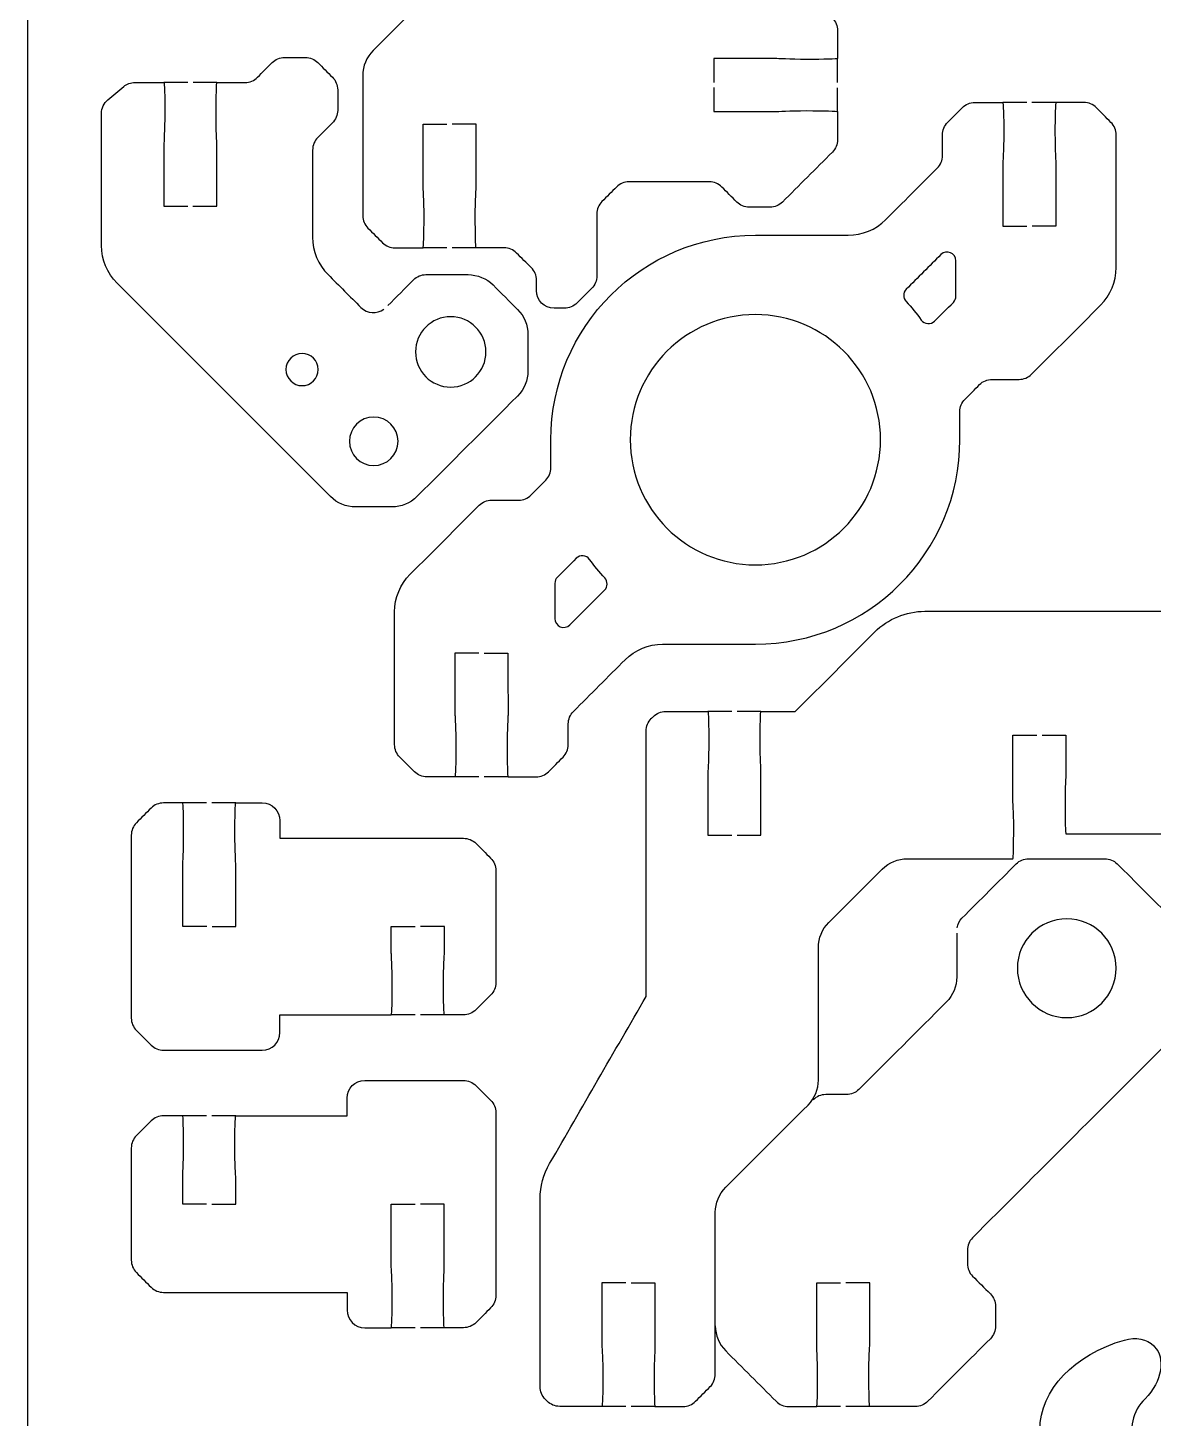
# Model space of a CAD drawing. Extents: x 0 to 265, y 230 to 450.
# Drawn here: x 0 to 63.7, y 292.7 to 371.4 of the extents above; entities that cross this region are included whole.
import ezdxf

# ---------------------------------------------------------------- set-up
doc = ezdxf.new("R2010")
doc.units = 0
doc.header["$MEASUREMENT"] = 0
doc.layers.add('DEFAULT', color=18, linetype='CONTINUOUS')

msp = doc.modelspace()

# ---------------------------------------------------------------- linework, layer by layer
at = {"layer": 'DEFAULT', "color": 1}
for points in [[(0, 242.15), (0, 437.85)], [(45.829, 368.346), (45.829, 369.697)], [(9.056, 368.343), (7.705, 368.343)], [(10.707, 368.343), (9.356, 368.343)], [(45.829, 366.699), (45.829, 368.046)], [(56.533, 367.207), (55.185, 367.207)], [(58.184, 367.207), (56.833, 367.207)], [(23.721, 358.983), (22.37, 358.983)], [(25.372, 358.983), (24.021, 358.983)], [(39.843, 332.74), (38.495, 332.74)], [(41.494, 332.74), (40.143, 332.74)], [(25.527, 329.04), (24.179, 329.04)], [(27.178, 329.04), (25.827, 329.04)], [(10.121, 327.565), (8.77, 327.565)], [(11.772, 327.565), (10.421, 327.565)], [(21.925, 315.567), (20.574, 315.567)], [(23.576, 315.567), (22.225, 315.567)], [(10.121, 309.863), (8.77, 309.863)], [(11.769, 309.863), (10.421, 309.863)], [(21.925, 297.865), (20.574, 297.865)], [(23.573, 297.865), (22.225, 297.865)], [(33.845, 293.409), (32.498, 293.409)], [(35.496, 293.409), (34.145, 293.409)], [(45.999, 293.409), (44.651, 293.409)], [(47.65, 293.409), (46.299, 293.409)]]:
    msp.add_lwpolyline(points, dxfattribs=at)
for points, knots in [([(34.756, 396.258), (34.981, 396.649), (35.207, 397.041), (35.433, 397.433), (34.423, 398.015), (33.413, 398.597), (32.403, 399.179), (32.321, 399.225), (31.697, 399.525), (30.857, 400.008), (30.028, 400.484), (29.369, 400.893), (29.372, 400.929), (29.636, 401.387), (29.899, 401.846), (30.163, 402.304), (30.297, 402.534), (30.515, 402.703), (30.773, 402.774), (31.097, 402.861), (31.422, 402.948), (31.746, 403.035), (32.103, 403.13), (32.484, 403.081), (32.805, 402.894), (35.204, 401.507), (37.603, 400.121), (40.001, 398.734), (40.929, 398.198), (41.501, 397.207), (41.501, 396.134), (41.501, 393.758), (41.501, 391.381), (41.501, 389.005), (41.501, 388.472), (41.289, 387.964), (40.915, 387.59), (40.361, 387.036), (39.807, 386.482), (39.254, 385.929), (38.88, 385.555), (38.668, 385.047), (38.668, 384.514), (38.668, 381.712), (38.668, 378.909), (38.668, 376.107), (38.668, 375.574), (38.88, 375.066), (39.254, 374.693), (39.584, 374.362), (39.914, 374.032), (40.245, 373.701), (40.619, 373.327), (41.127, 373.116), (41.66, 373.116), (42.439, 373.116), (43.219, 373.116), (43.998, 373.116), (44.263, 373.116), (44.517, 373.01), (44.704, 372.823), (44.982, 372.545), (45.259, 372.268), (45.537, 371.99), (45.724, 371.803), (45.829, 371.549), (45.829, 371.285), (45.829, 370.756), (45.829, 370.226), (45.829, 369.697), (45.829, 369.669), (45.046, 369.648), (44.08, 369.648), (43.113, 369.648), (42.422, 369.697), (42.33, 369.697), (41.163, 369.697), (39.997, 369.697), (38.83, 369.697), (38.83, 369.248), (38.83, 368.799), (38.83, 368.35)], [0, 0, 0, 0, 3.843865, 3.843865, 3.843865, 13.758027, 13.758027, 13.758027, 14.758027, 14.758027, 14.758027, 15.772169, 15.772169, 15.772169, 20.269679, 20.269679, 20.269679, 21.269679, 21.269679, 21.269679, 24.127161, 24.127161, 24.127161, 25.127161, 25.127161, 25.127161, 48.689081, 48.689081, 48.689081, 49.689081, 49.689081, 49.689081, 69.899081, 69.899081, 69.899081, 70.899081, 70.899081, 70.899081, 77.560027, 77.560027, 77.560027, 78.560027, 78.560027, 78.560027, 102.390027, 102.390027, 102.390027, 103.390027, 103.390027, 103.390027, 107.363967, 107.363967, 107.363967, 108.363967, 108.363967, 108.363967, 114.993967, 114.993967, 114.993967, 115.993967, 115.993967, 115.993967, 119.331511, 119.331511, 119.331511, 120.331511, 120.331511, 120.331511, 124.831511, 124.831511, 124.831511, 125.831511, 125.831511, 125.831511, 126.831511, 126.831511, 126.831511, 136.751511, 136.751511, 136.751511, 140.571511, 140.571511, 140.571511, 140.571511]), ([(23.865, 374.322), (23.721, 374.273), (23.59, 374.195), (23.484, 374.089), (22.171, 372.776), (20.857, 371.462), (19.544, 370.149), (19.17, 369.775), (18.958, 369.267), (18.958, 368.734), (18.958, 366.091), (18.958, 363.447), (18.958, 360.804), (18.958, 360.539), (19.064, 360.285), (19.251, 360.098), (19.526, 359.822), (19.801, 359.545), (20.077, 359.269), (20.264, 359.082), (20.518, 358.976), (20.786, 358.976), (21.314, 358.976), (21.842, 358.976), (22.373, 358.98), (22.401, 358.98), (22.426, 359.763), (22.426, 360.73), (22.426, 361.696), (22.373, 362.388), (22.373, 362.479), (22.373, 363.646), (22.373, 364.812), (22.373, 365.979), (22.824, 365.979), (23.274, 365.979), (23.724, 365.979)], [0, 0, 0, 0, 1, 1, 1, 16.796765, 16.796765, 16.796765, 17.796765, 17.796765, 17.796765, 40.276765, 40.276765, 40.276765, 41.276765, 41.276765, 41.276765, 44.593104, 44.593104, 44.593104, 45.593104, 45.593104, 45.593104, 50.097246, 50.097246, 50.097246, 51.097246, 51.097246, 51.097246, 52.097246, 52.097246, 52.097246, 62.017246, 62.017246, 62.017246, 65.847246, 65.847246, 65.847246, 65.847246]), ([(9.349, 361.343), (9.799, 361.343), (10.249, 361.343), (10.7, 361.343), (10.701, 362.51), (10.702, 363.676), (10.703, 364.843), (10.703, 364.935), (10.65, 365.626), (10.654, 366.593), (10.654, 367.559), (10.679, 368.343), (10.707, 368.343), (11.235, 368.343), (11.763, 368.343), (12.291, 368.343), (12.559, 368.343), (12.813, 368.448), (13, 368.635), (13.276, 368.912), (13.553, 369.188), (13.829, 369.464), (14.016, 369.651), (14.27, 369.757), (14.534, 369.757), (14.925, 369.757), (15.315, 369.757), (15.706, 369.757), (15.974, 369.757), (16.228, 369.651), (16.415, 369.464), (16.691, 369.188), (16.967, 368.912), (17.244, 368.635), (17.431, 368.448), (17.537, 368.194), (17.537, 367.93), (17.537, 367.539), (17.537, 367.149), (17.537, 366.759), (17.537, 366.49), (17.431, 366.236), (17.24, 366.049), (16.964, 365.774), (16.688, 365.499), (16.411, 365.224), (16.224, 365.037), (16.118, 364.783), (16.118, 364.515), (16.118, 362.873), (16.118, 361.232), (16.118, 359.59), (16.118, 358.796), (16.432, 358.031), (16.997, 357.47), (17.615, 356.85), (18.234, 356.231), (18.852, 355.611), (19.209, 355.258), (19.763, 355.226), (20.154, 355.516)], [0, 0, 0, 0, 3.83, 3.83, 3.83, 13.750005, 13.750005, 13.750005, 14.750005, 14.750005, 14.750005, 15.750005, 15.750005, 15.750005, 20.240005, 20.240005, 20.240005, 21.240005, 21.240005, 21.240005, 24.563407, 24.563407, 24.563407, 25.563407, 25.563407, 25.563407, 28.883407, 28.883407, 28.883407, 29.883407, 29.883407, 29.883407, 33.206809, 33.206809, 33.206809, 34.206809, 34.206809, 34.206809, 37.526809, 37.526809, 37.526809, 38.526809, 38.526809, 38.526809, 41.843147, 41.843147, 41.843147, 42.843147, 42.843147, 42.843147, 56.803147, 56.803147, 56.803147, 57.803147, 57.803147, 57.803147, 65.248985, 65.248985, 65.248985, 66.248985, 66.248985, 66.248985, 66.248985]), ([(20.376, 355.717), (20.861, 356.202), (21.345, 356.688), (21.83, 357.174), (22.017, 357.361), (22.271, 357.466), (22.535, 357.466), (23.329, 357.466), (24.123, 357.466), (24.917, 357.466), (25.446, 357.466), (25.957, 357.255), (26.331, 356.881), (26.795, 356.417), (27.258, 355.954), (27.721, 355.491), (28.095, 355.117), (28.307, 354.609), (28.307, 354.076), (28.307, 353.388), (28.307, 352.7), (28.307, 352.012), (28.307, 351.483), (28.095, 350.972), (27.721, 350.598), (25.822, 348.7), (23.923, 346.802), (22.024, 344.904), (21.65, 344.53), (21.138, 344.318), (20.609, 344.318), (19.923, 344.318), (19.236, 344.318), (18.549, 344.318), (18.016, 344.318), (17.508, 344.53), (17.134, 344.904), (13.107, 348.932), (9.079, 352.959), (5.052, 356.987), (4.487, 357.548), (4.173, 358.313), (4.173, 359.107), (4.173, 361.602), (4.173, 364.097), (4.173, 366.593), (4.173, 366.889), (4.304, 367.168), (4.53, 367.358), (4.828, 367.609), (5.127, 367.859), (5.426, 368.11), (5.606, 368.261), (5.831, 368.346), (6.068, 368.346), (6.613, 368.346), (7.159, 368.346), (7.705, 368.346), (7.733, 368.346), (7.754, 367.563), (7.754, 366.596), (7.751, 365.63), (7.701, 364.938), (7.701, 364.847), (7.7, 363.68), (7.699, 362.513), (7.698, 361.347), (8.148, 361.347), (8.598, 361.347), (9.049, 361.347)], [0, 0, 0, 0, 5.833635, 5.833635, 5.833635, 6.833635, 6.833635, 6.833635, 13.583635, 13.583635, 13.583635, 14.583635, 14.583635, 14.583635, 20.155637, 20.155637, 20.155637, 21.155637, 21.155637, 21.155637, 27.005637, 27.005637, 27.005637, 28.005637, 28.005637, 28.005637, 50.838116, 50.838116, 50.838116, 51.838116, 51.838116, 51.838116, 57.678116, 57.678116, 57.678116, 58.678116, 58.678116, 58.678116, 107.11493, 107.11493, 107.11493, 108.11493, 108.11493, 108.11493, 129.33493, 129.33493, 129.33493, 130.33493, 130.33493, 130.33493, 133.649821, 133.649821, 133.649821, 134.649821, 134.649821, 134.649821, 139.289821, 139.289821, 139.289821, 140.289821, 140.289821, 140.289821, 141.289821, 141.289821, 141.289821, 151.209826, 151.209826, 151.209826, 155.039826, 155.039826, 155.039826, 155.039826]), ([(38.83, 368.05), (38.83, 367.598), (38.83, 367.147), (38.83, 366.695), (39.997, 366.695), (41.163, 366.695), (42.33, 366.695), (42.422, 366.695), (43.113, 366.748), (44.08, 366.748), (45.046, 366.748), (45.829, 366.723), (45.829, 366.695), (45.829, 366.166), (45.829, 365.637), (45.829, 365.108), (45.829, 364.843), (45.724, 364.589), (45.537, 364.402), (44.595, 363.46), (43.653, 362.518), (42.711, 361.576), (42.524, 361.389), (42.27, 361.283), (42.005, 361.283), (41.615, 361.283), (41.224, 361.283), (40.834, 361.283), (40.566, 361.283), (40.312, 361.389), (40.125, 361.576), (39.843, 361.86), (39.56, 362.143), (39.278, 362.426), (39.091, 362.613), (38.837, 362.719), (38.569, 362.719), (37.055, 362.719), (35.54, 362.719), (34.025, 362.719), (33.761, 362.719), (33.507, 362.613), (33.32, 362.426), (33.045, 362.151), (32.77, 361.876), (32.494, 361.601), (32.307, 361.414), (32.202, 361.16), (32.202, 360.895), (32.202, 359.729), (32.202, 358.562), (32.202, 357.396), (32.202, 357.131), (32.096, 356.877), (31.909, 356.69), (31.632, 356.414), (31.356, 356.138), (31.08, 355.861), (30.893, 355.674), (30.639, 355.568), (30.374, 355.568), (30.178, 355.568), (29.981, 355.568), (29.785, 355.568), (29.235, 355.568), (28.787, 356.016), (28.787, 356.567), (28.787, 356.763), (28.787, 356.96), (28.787, 357.156), (28.787, 357.421), (28.681, 357.675), (28.494, 357.862), (28.218, 358.138), (27.941, 358.414), (27.665, 358.691), (27.478, 358.878), (27.224, 358.983), (26.959, 358.983), (26.43, 358.983), (25.901, 358.983), (25.372, 358.983), (25.344, 359.054), (25.326, 359.809), (25.326, 360.73), (25.326, 361.696), (25.375, 362.388), (25.375, 362.479), (25.375, 363.646), (25.375, 364.812), (25.375, 365.979), (24.925, 365.979), (24.475, 365.979), (24.024, 365.979)], [0, 0, 0, 0, 3.84, 3.84, 3.84, 13.76, 13.76, 13.76, 14.76, 14.76, 14.76, 15.76, 15.76, 15.76, 20.26, 20.26, 20.26, 21.26, 21.26, 21.26, 32.587851, 32.587851, 32.587851, 33.587851, 33.587851, 33.587851, 36.907851, 36.907851, 36.907851, 37.907851, 37.907851, 37.907851, 41.309042, 41.309042, 41.309042, 42.309042, 42.309042, 42.309042, 55.189042, 55.189042, 55.189042, 56.189042, 56.189042, 56.189042, 59.498301, 59.498301, 59.498301, 60.498301, 60.498301, 60.498301, 70.418301, 70.418301, 70.418301, 71.418301, 71.418301, 71.418301, 74.741703, 74.741703, 74.741703, 75.741703, 75.741703, 75.741703, 77.411703, 77.411703, 77.411703, 78.411703, 78.411703, 78.411703, 80.081703, 80.081703, 80.081703, 81.081703, 81.081703, 81.081703, 84.405105, 84.405105, 84.405105, 85.405105, 85.405105, 85.405105, 89.905105, 89.905105, 89.905105, 90.905105, 90.905105, 90.905105, 91.905105, 91.905105, 91.905105, 101.825105, 101.825105, 101.825105, 105.655105, 105.655105, 105.655105, 105.655105]), ([(25.523, 336.039), (25.073, 336.039), (24.623, 336.039), (24.172, 336.039), (24.174, 334.872), (24.175, 333.706), (24.176, 332.539), (24.176, 332.447), (24.225, 331.756), (24.225, 330.789), (24.225, 329.823), (24.204, 329.04), (24.176, 329.04), (23.647, 329.04), (23.118, 329.04), (22.588, 329.04), (22.324, 329.04), (22.07, 329.145), (21.883, 329.332), (21.606, 329.609), (21.33, 329.885), (21.054, 330.161), (20.867, 330.348), (20.761, 330.602), (20.761, 330.87), (20.761, 333.376), (20.761, 335.882), (20.761, 338.388), (20.761, 339.182), (21.078, 339.947), (21.639, 340.508), (22.942, 341.81), (24.245, 343.112), (25.548, 344.414), (25.735, 344.601), (25.989, 344.706), (26.254, 344.706), (26.762, 344.706), (27.27, 344.706), (27.778, 344.706), (28.046, 344.706), (28.3, 344.812), (28.487, 344.999), (28.762, 345.276), (29.037, 345.552), (29.312, 345.828), (29.499, 346.015), (29.605, 346.269), (29.605, 346.534), (29.605, 347.064), (29.605, 347.595), (29.605, 348.125), (29.605, 354.517), (34.787, 359.696), (41.176, 359.696), (42.927, 359.696), (44.678, 359.696), (46.429, 359.696), (47.223, 359.696), (47.988, 360.013), (48.549, 360.574), (49.524, 361.549), (50.499, 362.524), (51.474, 363.499), (51.661, 363.686), (51.767, 363.94), (51.767, 364.208), (51.767, 364.598), (51.767, 364.989), (51.767, 365.379), (51.767, 365.644), (51.872, 365.898), (52.059, 366.085), (52.336, 366.361), (52.612, 366.637), (52.888, 366.914), (53.075, 367.101), (53.329, 367.207), (53.594, 367.207), (54.123, 367.207), (54.652, 367.207), (55.181, 367.207), (55.21, 367.207), (55.234, 366.423), (55.234, 365.457), (55.234, 364.49), (55.181, 363.799), (55.181, 363.707), (55.181, 362.541), (55.181, 361.374), (55.181, 360.207), (55.633, 360.207), (56.085, 360.207), (56.536, 360.207)], [0, 0, 0, 0, 3.83, 3.83, 3.83, 13.750005, 13.750005, 13.750005, 14.750005, 14.750005, 14.750005, 15.750005, 15.750005, 15.750005, 20.250005, 20.250005, 20.250005, 21.250005, 21.250005, 21.250005, 24.573407, 24.573407, 24.573407, 25.573407, 25.573407, 25.573407, 46.883407, 46.883407, 46.883407, 47.883407, 47.883407, 47.883407, 63.545824, 63.545824, 63.545824, 64.545824, 64.545824, 64.545824, 68.865824, 68.865824, 68.865824, 69.865824, 69.865824, 69.865824, 73.182162, 73.182162, 73.182162, 74.182162, 74.182162, 74.182162, 78.692162, 78.692162, 78.692162, 79.692162, 79.692162, 79.692162, 94.582162, 94.582162, 94.582162, 95.582162, 95.582162, 95.582162, 107.305992, 107.305992, 107.305992, 108.305992, 108.305992, 108.305992, 111.625992, 111.625992, 111.625992, 112.625992, 112.625992, 112.625992, 115.949394, 115.949394, 115.949394, 116.949394, 116.949394, 116.949394, 121.449394, 121.449394, 121.449394, 122.449394, 122.449394, 122.449394, 123.449394, 123.449394, 123.449394, 133.369394, 133.369394, 133.369394, 137.209394, 137.209394, 137.209394, 137.209394]), ([(25.823, 336.039), (26.274, 336.039), (26.724, 336.039), (27.174, 336.039), (27.176, 334.872), (27.177, 333.706), (27.178, 332.539), (27.178, 332.447), (27.125, 331.756), (27.125, 330.789), (27.125, 329.823), (27.15, 329.04), (27.178, 329.04), (27.706, 329.04), (28.234, 329.04), (28.762, 329.04), (29.03, 329.04), (29.284, 329.145), (29.471, 329.332), (29.746, 329.609), (30.021, 329.885), (30.297, 330.161), (30.484, 330.348), (30.589, 330.602), (30.589, 330.867), (30.589, 331.259), (30.589, 331.65), (30.589, 332.042), (30.589, 332.306), (30.695, 332.56), (30.882, 332.747), (31.857, 333.722), (32.832, 334.697), (33.807, 335.672), (34.371, 336.236), (35.133, 336.55), (35.927, 336.55), (37.677, 336.551), (39.426, 336.553), (41.18, 336.554), (47.572, 336.554), (52.751, 341.736), (52.751, 348.125), (52.751, 348.654), (52.751, 349.183), (52.751, 349.712), (52.751, 349.977), (52.857, 350.231), (53.044, 350.418), (53.319, 350.694), (53.594, 350.971), (53.869, 351.247), (54.056, 351.434), (54.31, 351.54), (54.578, 351.54), (55.086, 351.54), (55.594, 351.54), (56.102, 351.54), (56.367, 351.54), (56.621, 351.646), (56.808, 351.833), (58.111, 353.134), (59.414, 354.436), (60.717, 355.738), (61.277, 356.302), (61.595, 357.064), (61.595, 357.862), (61.595, 360.367), (61.595, 362.873), (61.595, 365.379), (61.595, 365.644), (61.489, 365.898), (61.302, 366.085), (61.027, 366.361), (60.752, 366.637), (60.477, 366.914), (60.29, 367.101), (60.036, 367.207), (59.768, 367.207), (59.24, 367.207), (58.712, 367.207), (58.184, 367.207), (58.155, 367.207), (58.134, 366.423), (58.134, 365.457), (58.134, 364.49), (58.184, 363.799), (58.184, 363.707), (58.184, 362.541), (58.184, 361.374), (58.184, 360.207), (57.734, 360.207), (57.285, 360.207), (56.836, 360.207)], [0, 0, 0, 0, 3.83, 3.83, 3.83, 13.750005, 13.750005, 13.750005, 14.750005, 14.750005, 14.750005, 15.750005, 15.750005, 15.750005, 20.240005, 20.240005, 20.240005, 21.240005, 21.240005, 21.240005, 24.556343, 24.556343, 24.556343, 25.556343, 25.556343, 25.556343, 28.886343, 28.886343, 28.886343, 29.886343, 29.886343, 29.886343, 41.610174, 41.610174, 41.610174, 42.610174, 42.610174, 42.610174, 57.500177, 57.500177, 57.500177, 58.500177, 58.500177, 58.500177, 63.000177, 63.000177, 63.000177, 64.000177, 64.000177, 64.000177, 67.316516, 67.316516, 67.316516, 68.316516, 68.316516, 68.316516, 72.636516, 72.636516, 72.636516, 73.636516, 73.636516, 73.636516, 89.298932, 89.298932, 89.298932, 90.298932, 90.298932, 90.298932, 111.608932, 111.608932, 111.608932, 112.608932, 112.608932, 112.608932, 115.925271, 115.925271, 115.925271, 116.925271, 116.925271, 116.925271, 121.415271, 121.415271, 121.415271, 122.415271, 122.415271, 122.415271, 123.415271, 123.415271, 123.415271, 133.335271, 133.335271, 133.335271, 137.155271, 137.155271, 137.155271, 137.155271]), ([(50.566, 354.896), (50.301, 355.263), (50.014, 355.613), (49.707, 355.946), (49.525, 356.144), (49.524, 356.448), (49.714, 356.638), (50.368, 357.292), (51.022, 357.946), (51.675, 358.6), (51.99, 358.915), (52.529, 358.692), (52.529, 358.246), (52.529, 357.582), (52.529, 356.917), (52.529, 356.253), (52.529, 356.12), (52.476, 355.993), (52.382, 355.899), (52.028, 355.545), (51.674, 355.192), (51.32, 354.839), (51.104, 354.623), (50.745, 354.648), (50.566, 354.896)], [1, 1, 1, 1, 2, 2, 2, 3, 3, 3, 10.861613, 10.861613, 10.861613, 11.861613, 11.861613, 11.861613, 17.511613, 17.511613, 17.511613, 18.511613, 18.511613, 18.511613, 22.764863, 22.764863, 22.764863, 23.764863, 23.764863, 23.764863, 23.764863]), ([(21.942, 353.095), (21.942, 354.196), (22.835, 355.085), (23.935, 355.085), (25.036, 355.085), (25.928, 354.196), (25.928, 353.095), (25.928, 351.995), (25.036, 351.102), (23.935, 351.102), (22.835, 351.102), (21.942, 351.995), (21.942, 353.095)], [1, 1, 1, 1, 2, 2, 2, 3, 3, 3, 4, 4, 4, 5, 5, 5, 5]), ([(34.096, 348.126), (34.096, 352.038), (37.268, 355.206), (41.177, 355.206), (45.089, 355.206), (48.26, 352.038), (48.26, 348.126), (48.26, 344.213), (45.089, 341.042), (41.177, 341.042), (37.268, 341.042), (34.096, 344.213), (34.096, 348.126)], [1, 1, 1, 1, 2, 2, 2, 3, 3, 3, 4, 4, 4, 5, 5, 5, 5]), ([(14.611, 352.094), (14.611, 352.598), (15.017, 353.007), (15.522, 353.007), (16.026, 353.007), (16.432, 352.598), (16.432, 352.094), (16.432, 351.589), (16.026, 351.183), (15.522, 351.183), (15.017, 351.183), (14.611, 351.589), (14.611, 352.094)], [1, 1, 1, 1, 2, 2, 2, 3, 3, 3, 4, 4, 4, 5, 5, 5, 5]), ([(18.206, 348.037), (18.206, 348.795), (18.82, 349.409), (19.578, 349.409), (20.34, 349.409), (20.954, 348.795), (20.954, 348.037), (20.954, 347.278), (20.34, 346.661), (19.578, 346.661), (18.82, 346.661), (18.206, 347.278), (18.206, 348.037)], [1, 1, 1, 1, 2, 2, 2, 3, 3, 3, 4, 4, 4, 5, 5, 5, 5]), ([(29.828, 338.002), (29.828, 338.666), (29.828, 339.33), (29.828, 339.995), (29.828, 340.127), (29.88, 340.255), (29.974, 340.349), (30.329, 340.703), (30.684, 341.057), (31.04, 341.411), (31.256, 341.627), (31.615, 341.602), (31.793, 341.354), (32.058, 340.986), (32.344, 340.635), (32.65, 340.302), (32.832, 340.103), (32.833, 339.799), (32.642, 339.609), (31.988, 338.955), (31.335, 338.301), (30.681, 337.648), (30.366, 337.333), (29.828, 337.556), (29.828, 338.002)], [1, 1, 1, 1, 6.65, 6.65, 6.65, 7.65, 7.65, 7.65, 11.91527, 11.91527, 11.91527, 12.91527, 12.91527, 12.91527, 13.91527, 13.91527, 13.91527, 14.91527, 14.91527, 14.91527, 22.776883, 22.776883, 22.776883, 23.776883, 23.776883, 23.776883, 23.776883]), ([(40.143, 325.741), (40.593, 325.741), (41.043, 325.741), (41.494, 325.741), (41.494, 326.908), (41.494, 328.074), (41.494, 329.241), (41.494, 329.576), (41.444, 330.024), (41.444, 330.99), (41.444, 331.961), (41.465, 332.74), (41.494, 332.74), (42.14, 332.74), (42.787, 332.74), (43.434, 332.74), (44.934, 334.241), (46.435, 335.741), (47.935, 337.242), (48.687, 337.99), (49.703, 338.413), (50.765, 338.413), (60.254, 338.413), (69.744, 338.413), (79.234, 338.413), (80.292, 338.413), (81.308, 337.993), (82.06, 337.245), (83.56, 335.744), (85.061, 334.242), (86.561, 332.74), (87.207, 332.74), (87.852, 332.74), (88.498, 332.74), (88.53, 332.74), (88.551, 331.961), (88.551, 330.99), (88.551, 330.024), (88.501, 329.576), (88.501, 329.241), (88.501, 328.074), (88.501, 326.908), (88.501, 325.741), (88.953, 325.741), (89.404, 325.741), (89.856, 325.741)], [0, 0, 0, 0, 3.83, 3.83, 3.83, 13.75, 13.75, 13.75, 14.75, 14.75, 14.75, 15.75, 15.75, 15.75, 21.25, 21.25, 21.25, 39.295365, 39.295365, 39.295365, 40.295365, 40.295365, 40.295365, 120.995365, 120.995365, 120.995365, 121.995365, 121.995365, 121.995365, 140.047803, 140.047803, 140.047803, 145.537803, 145.537803, 145.537803, 146.537803, 146.537803, 146.537803, 147.537803, 147.537803, 147.537803, 157.457803, 157.457803, 157.457803, 161.297803, 161.297803, 161.297803, 161.297803]), ([(33.845, 300.412), (33.395, 300.412), (32.945, 300.412), (32.494, 300.412), (32.494, 299.245), (32.494, 298.079), (32.494, 296.912), (32.494, 296.573), (32.544, 296.125), (32.544, 295.159), (32.544, 294.196), (32.523, 293.413), (32.494, 293.413), (31.698, 293.413), (30.902, 293.413), (30.106, 293.413), (29.838, 293.413), (29.584, 293.518), (29.397, 293.705), (29.362, 293.741), (29.326, 293.776), (29.291, 293.811), (29.104, 294.002), (28.998, 294.256), (28.998, 294.52), (28.998, 298.067), (28.998, 301.613), (28.998, 305.16), (28.998, 305.862), (29.185, 306.55), (29.535, 307.16), (31.355, 310.313), (33.175, 313.466), (34.996, 316.618), (34.996, 321.623), (34.996, 326.628), (34.996, 331.632), (34.996, 331.901), (35.101, 332.155), (35.288, 332.342), (35.324, 332.377), (35.359, 332.412), (35.394, 332.447), (35.581, 332.634), (35.835, 332.74), (36.103, 332.74), (36.899, 332.74), (37.695, 332.74), (38.492, 332.74), (38.52, 332.73), (38.541, 331.95), (38.541, 330.99), (38.541, 330.024), (38.492, 329.576), (38.492, 329.241), (38.493, 328.074), (38.494, 326.908), (38.495, 325.741), (38.944, 325.741), (39.394, 325.741), (39.843, 325.741)], [0, 0, 0, 0, 3.83, 3.83, 3.83, 13.75, 13.75, 13.75, 14.75, 14.75, 14.75, 15.75, 15.75, 15.75, 22.52, 22.52, 22.52, 23.52, 23.52, 23.52, 23.944264, 23.944264, 23.944264, 24.944264, 24.944264, 24.944264, 55.104264, 55.104264, 55.104264, 56.104264, 56.104264, 56.104264, 87.062405, 87.062405, 87.062405, 129.622405, 129.622405, 129.622405, 130.622405, 130.622405, 130.622405, 131.046669, 131.046669, 131.046669, 132.046669, 132.046669, 132.046669, 138.816669, 138.816669, 138.816669, 139.816669, 139.816669, 139.816669, 140.816669, 140.816669, 140.816669, 150.736674, 150.736674, 150.736674, 154.556674, 154.556674, 154.556674, 154.556674]), ([(34.145, 300.408), (34.596, 300.408), (35.046, 300.408), (35.496, 300.408), (35.496, 299.242), (35.496, 298.075), (35.496, 296.909), (35.496, 296.573), (35.447, 296.125), (35.447, 295.159), (35.447, 294.192), (35.468, 293.409), (35.496, 293.409), (36.026, 293.409), (36.555, 293.409), (37.084, 293.409), (37.349, 293.409), (37.603, 293.515), (37.79, 293.705), (38.066, 293.981), (38.342, 294.256), (38.619, 294.531), (38.806, 294.721), (38.911, 294.975), (38.911, 295.24), (38.911, 298.293), (38.911, 301.345), (38.911, 304.398), (38.911, 304.927), (39.123, 305.435), (39.497, 305.813), (41.05, 307.365), (42.604, 308.917), (44.157, 310.469), (44.531, 310.847), (44.743, 311.355), (44.743, 311.884), (44.743, 314.383), (44.743, 316.882), (44.743, 319.381), (44.743, 319.91), (44.954, 320.418), (45.328, 320.795), (46.34, 321.805), (47.351, 322.815), (48.362, 323.826), (48.736, 324.203), (49.248, 324.411), (49.777, 324.411), (51.768, 324.411), (53.759, 324.411), (55.749, 324.411), (55.778, 324.411), (55.799, 325.194), (55.799, 326.161), (55.799, 327.128), (55.749, 327.576), (55.749, 327.911), (55.749, 329.077), (55.749, 330.244), (55.749, 331.41), (56.2, 331.41), (56.65, 331.41), (57.101, 331.41)], [0, 0, 0, 0, 3.83, 3.83, 3.83, 13.75, 13.75, 13.75, 14.75, 14.75, 14.75, 15.75, 15.75, 15.75, 20.25, 20.25, 20.25, 21.25, 21.25, 21.25, 24.566338, 24.566338, 24.566338, 25.566338, 25.566338, 25.566338, 51.526338, 51.526338, 51.526338, 52.526338, 52.526338, 52.526338, 71.20103, 71.20103, 71.20103, 72.20103, 72.20103, 72.20103, 93.45103, 93.45103, 93.45103, 94.45103, 94.45103, 94.45103, 106.606197, 106.606197, 106.606197, 107.606197, 107.606197, 107.606197, 124.536197, 124.536197, 124.536197, 125.536197, 125.536197, 125.536197, 126.536197, 126.536197, 126.536197, 136.456197, 136.456197, 136.456197, 140.286197, 140.286197, 140.286197, 140.286197]), ([(57.4, 331.41), (57.851, 331.41), (58.301, 331.41), (58.752, 331.41), (58.752, 330.711), (58.752, 330.011), (58.752, 329.311), (58.752, 328.976), (58.702, 328.528), (58.702, 327.561), (58.702, 326.595), (58.723, 325.812), (58.752, 325.812), (62.916, 325.812), (67.08, 325.812), (71.243, 325.812), (71.272, 325.812), (71.293, 326.595), (71.293, 327.561), (71.293, 328.528), (71.243, 328.976), (71.243, 329.311), (71.243, 330.011), (71.243, 330.711), (71.243, 331.41), (71.694, 331.41), (72.144, 331.41), (72.595, 331.41)], [0, 0, 0, 0, 3.83, 3.83, 3.83, 9.78, 9.78, 9.78, 10.78, 10.78, 10.78, 11.78, 11.78, 11.78, 47.19, 47.19, 47.19, 48.19, 48.19, 48.19, 49.19, 49.19, 49.19, 55.14, 55.14, 55.14, 58.97, 58.97, 58.97, 58.97]), ([(10.125, 320.569), (9.673, 320.569), (9.222, 320.569), (8.77, 320.569), (8.77, 321.736), (8.77, 322.902), (8.77, 324.069), (8.77, 324.161), (8.819, 324.852), (8.819, 325.819), (8.819, 326.785), (8.798, 327.568), (8.77, 327.568), (8.408, 327.568), (8.046, 327.568), (7.684, 327.568), (7.419, 327.568), (7.165, 327.463), (6.978, 327.276), (6.702, 326.999), (6.425, 326.723), (6.149, 326.447), (5.958, 326.26), (5.856, 326.006), (5.856, 325.738), (5.856, 322.29), (5.856, 318.842), (5.856, 315.394), (5.856, 315.13), (5.962, 314.876), (6.149, 314.689), (6.425, 314.413), (6.702, 314.138), (6.978, 313.863), (7.165, 313.676), (7.419, 313.57), (7.684, 313.57), (9.546, 313.57), (11.409, 313.57), (13.271, 313.57), (13.825, 313.57), (14.273, 314.018), (14.273, 314.569), (14.273, 314.903), (14.273, 315.237), (14.273, 315.571), (16.374, 315.571), (18.474, 315.571), (20.574, 315.571), (20.606, 315.641), (20.627, 316.396), (20.627, 317.317), (20.627, 318.283), (20.574, 318.975), (20.574, 319.067), (20.574, 319.566), (20.574, 320.066), (20.574, 320.566), (21.024, 320.566), (21.475, 320.566), (21.925, 320.566)], [0, 0, 0, 0, 3.84, 3.84, 3.84, 13.76, 13.76, 13.76, 14.76, 14.76, 14.76, 15.76, 15.76, 15.76, 18.84, 18.84, 18.84, 19.84, 19.84, 19.84, 23.163402, 23.163402, 23.163402, 24.163402, 24.163402, 24.163402, 53.483402, 53.483402, 53.483402, 54.483402, 54.483402, 54.483402, 57.79974, 57.79974, 57.79974, 58.79974, 58.79974, 58.79974, 74.63974, 74.63974, 74.63974, 75.63974, 75.63974, 75.63974, 78.47974, 78.47974, 78.47974, 96.33974, 96.33974, 96.33974, 97.33974, 97.33974, 97.33974, 98.33974, 98.33974, 98.33974, 102.58974, 102.58974, 102.58974, 106.41974, 106.41974, 106.41974, 106.41974]), ([(10.425, 320.569), (10.874, 320.569), (11.323, 320.569), (11.772, 320.569), (11.772, 321.736), (11.772, 322.902), (11.772, 324.069), (11.772, 324.161), (11.719, 324.852), (11.719, 325.819), (11.719, 326.785), (11.744, 327.568), (11.772, 327.568), (12.272, 327.568), (12.772, 327.568), (13.271, 327.568), (13.825, 327.568), (14.273, 327.12), (14.273, 326.567), (14.273, 326.234), (14.273, 325.901), (14.273, 325.568), (17.735, 325.568), (21.197, 325.568), (24.659, 325.568), (24.924, 325.568), (25.178, 325.462), (25.368, 325.275), (25.643, 324.999), (25.919, 324.723), (26.194, 324.446), (26.384, 324.259), (26.49, 324.005), (26.487, 323.737), (26.487, 321.623), (26.487, 319.509), (26.487, 317.394), (26.487, 317.13), (26.381, 316.876), (26.194, 316.689), (25.917, 316.412), (25.641, 316.136), (25.365, 315.86), (25.174, 315.673), (24.92, 315.567), (24.656, 315.567), (24.296, 315.567), (23.936, 315.567), (23.576, 315.567), (23.548, 315.567), (23.527, 316.35), (23.527, 317.317), (23.527, 318.283), (23.576, 318.975), (23.576, 319.067), (23.576, 319.566), (23.576, 320.066), (23.576, 320.566), (23.126, 320.566), (22.675, 320.566), (22.225, 320.566)], [0, 0, 0, 0, 3.82, 3.82, 3.82, 13.74, 13.74, 13.74, 14.74, 14.74, 14.74, 15.74, 15.74, 15.74, 19.99, 19.99, 19.99, 20.99, 20.99, 20.99, 23.82, 23.82, 23.82, 53.26, 53.26, 53.26, 54.26, 54.26, 54.26, 57.576338, 57.576338, 57.576338, 58.576338, 58.576338, 58.576338, 76.556338, 76.556338, 76.556338, 77.556338, 77.556338, 77.556338, 80.87974, 80.87974, 80.87974, 81.87974, 81.87974, 81.87974, 84.93974, 84.93974, 84.93974, 85.93974, 85.93974, 85.93974, 86.93974, 86.93974, 86.93974, 91.18974, 91.18974, 91.18974, 95.01974, 95.01974, 95.01974, 95.01974]), ([(52.592, 320.495), (52.624, 320.703), (52.719, 320.897), (52.871, 321.049), (53.895, 322.072), (54.919, 323.095), (55.943, 324.118), (56.127, 324.309), (56.381, 324.411), (56.646, 324.411), (58.08, 324.411), (59.515, 324.411), (60.949, 324.411), (61.218, 324.411), (61.472, 324.309), (61.658, 324.118), (62.675, 323.103), (63.691, 322.089), (64.707, 321.074), (64.893, 320.89), (64.999, 320.633), (64.999, 320.365), (64.999, 318.681), (64.999, 316.997), (64.999, 315.313), (64.999, 314.784), (64.788, 314.276), (64.414, 313.902), (60.765, 310.254), (57.116, 306.606), (53.467, 302.959), (53.28, 302.768), (53.174, 302.514), (53.174, 302.25), (53.174, 301.999), (53.174, 301.749), (53.174, 301.498), (53.174, 301.234), (53.28, 300.98), (53.467, 300.789), (53.803, 300.454), (54.14, 300.119), (54.476, 299.784), (54.663, 299.593), (54.769, 299.339), (54.769, 299.075), (54.769, 298.701), (54.769, 298.327), (54.769, 297.953), (54.769, 297.688), (54.663, 297.434), (54.476, 297.244), (53.295, 296.064), (52.115, 294.885), (50.934, 293.705), (50.747, 293.515), (50.493, 293.409), (50.228, 293.409), (49.369, 293.409), (48.509, 293.409), (47.65, 293.409), (47.621, 293.409), (47.6, 294.192), (47.6, 295.162), (47.6, 296.125), (47.65, 296.817), (47.65, 296.909), (47.65, 298.075), (47.65, 299.242), (47.65, 300.408), (47.199, 300.408), (46.749, 300.408), (46.299, 300.408)], [0, 0, 0, 0, 1, 1, 1, 13.310731, 13.310731, 13.310731, 14.310731, 14.310731, 14.310731, 26.510731, 26.510731, 26.510731, 27.510731, 27.510731, 27.510731, 39.722467, 39.722467, 39.722467, 40.722467, 40.722467, 40.722467, 55.042467, 55.042467, 55.042467, 56.042467, 56.042467, 56.042467, 99.918444, 99.918444, 99.918444, 100.918444, 100.918444, 100.918444, 103.048444, 103.048444, 103.048444, 104.048444, 104.048444, 104.048444, 108.08603, 108.08603, 108.08603, 109.08603, 109.08603, 109.08603, 112.26603, 112.26603, 112.26603, 113.26603, 113.26603, 113.26603, 127.457664, 127.457664, 127.457664, 128.457664, 128.457664, 128.457664, 135.767664, 135.767664, 135.767664, 136.767664, 136.767664, 136.767664, 137.767664, 137.767664, 137.767664, 147.687664, 147.687664, 147.687664, 151.517664, 151.517664, 151.517664, 151.517664]), ([(58.805, 315.417), (57.26, 315.417), (56.007, 316.669), (56.007, 318.215), (56.007, 319.76), (57.26, 321.009), (58.805, 321.009), (60.35, 321.009), (61.599, 319.76), (61.599, 318.215), (61.599, 316.669), (60.35, 315.417), (58.805, 315.417)], [1, 1, 1, 1, 2, 2, 2, 3, 3, 3, 4, 4, 4, 5, 5, 5, 5]), ([(52.578, 320.195), (52.578, 319.37), (52.578, 318.544), (52.578, 317.719), (52.578, 317.19), (52.366, 316.682), (51.992, 316.304), (50.34, 314.653), (48.688, 313.002), (47.036, 311.351), (46.849, 311.161), (46.595, 311.058), (46.33, 311.058), (45.94, 311.058), (45.549, 311.058), (45.159, 311.058), (44.891, 311.058), (44.637, 310.953), (44.45, 310.762)], [0, 0, 0, 0, 7.02, 7.02, 7.02, 8.02, 8.02, 8.02, 27.882631, 27.882631, 27.882631, 28.882631, 28.882631, 28.882631, 32.202631, 32.202631, 32.202631, 33.202631, 33.202631, 33.202631, 33.202631]), ([(10.421, 304.867), (10.87, 304.867), (11.319, 304.867), (11.769, 304.867), (11.769, 305.367), (11.769, 305.867), (11.769, 306.367), (11.769, 306.458), (11.716, 307.15), (11.716, 308.116), (11.716, 309.037), (11.737, 309.792), (11.769, 309.863), (13.869, 309.863), (15.969, 309.863), (18.069, 309.863), (18.069, 310.195), (18.069, 310.528), (18.069, 310.861), (18.069, 311.415), (18.517, 311.863), (19.071, 311.863), (20.934, 311.863), (22.797, 311.863), (24.659, 311.863), (24.924, 311.863), (25.178, 311.757), (25.365, 311.57), (25.641, 311.295), (25.917, 311.02), (26.194, 310.745), (26.384, 310.558), (26.487, 310.3), (26.487, 310.035), (26.487, 306.588), (26.487, 303.14), (26.487, 299.692), (26.487, 299.427), (26.384, 299.173), (26.194, 298.986), (25.919, 298.71), (25.643, 298.434), (25.368, 298.157), (25.178, 297.97), (24.924, 297.865), (24.659, 297.865), (24.297, 297.865), (23.935, 297.865), (23.573, 297.865), (23.544, 297.865), (23.523, 298.648), (23.523, 299.614), (23.523, 300.581), (23.573, 301.272), (23.573, 301.364), (23.573, 302.531), (23.573, 303.697), (23.573, 304.864), (23.122, 304.864), (22.672, 304.864), (22.221, 304.864)], [0, 0, 0, 0, 3.82, 3.82, 3.82, 8.07, 8.07, 8.07, 9.07, 9.07, 9.07, 10.07, 10.07, 10.07, 27.93, 27.93, 27.93, 30.76, 30.76, 30.76, 31.76, 31.76, 31.76, 47.6, 47.6, 47.6, 48.6, 48.6, 48.6, 51.916338, 51.916338, 51.916338, 52.916338, 52.916338, 52.916338, 82.236338, 82.236338, 82.236338, 83.236338, 83.236338, 83.236338, 86.552677, 86.552677, 86.552677, 87.552677, 87.552677, 87.552677, 90.632677, 90.632677, 90.632677, 91.632677, 91.632677, 91.632677, 92.632677, 92.632677, 92.632677, 102.552677, 102.552677, 102.552677, 106.382677, 106.382677, 106.382677, 106.382677]), ([(10.121, 304.867), (9.67, 304.867), (9.218, 304.867), (8.767, 304.867), (8.767, 305.367), (8.767, 305.867), (8.767, 306.367), (8.767, 306.458), (8.816, 307.15), (8.816, 308.116), (8.816, 309.083), (8.795, 309.866), (8.767, 309.866), (8.407, 309.866), (8.047, 309.866), (7.687, 309.866), (7.422, 309.866), (7.168, 309.76), (6.978, 309.573), (6.702, 309.297), (6.425, 309.021), (6.149, 308.744), (5.962, 308.557), (5.856, 308.303), (5.856, 308.035), (5.856, 305.921), (5.856, 303.807), (5.856, 301.692), (5.856, 301.428), (5.958, 301.174), (6.149, 300.987), (6.424, 300.71), (6.699, 300.434), (6.974, 300.158), (7.165, 299.971), (7.419, 299.865), (7.684, 299.865), (11.145, 299.865), (14.607, 299.865), (18.069, 299.865), (18.069, 299.531), (18.069, 299.197), (18.069, 298.863), (18.069, 298.313), (18.517, 297.865), (19.071, 297.865), (19.571, 297.865), (20.071, 297.865), (20.57, 297.865), (20.599, 297.865), (20.623, 298.648), (20.623, 299.614), (20.623, 300.581), (20.57, 301.272), (20.57, 301.364), (20.57, 302.531), (20.57, 303.697), (20.57, 304.864), (21.021, 304.864), (21.471, 304.864), (21.922, 304.864)], [0, 0, 0, 0, 3.84, 3.84, 3.84, 8.09, 8.09, 8.09, 9.09, 9.09, 9.09, 10.09, 10.09, 10.09, 13.15, 13.15, 13.15, 14.15, 14.15, 14.15, 17.473402, 17.473402, 17.473402, 18.473402, 18.473402, 18.473402, 36.453402, 36.453402, 36.453402, 37.453402, 37.453402, 37.453402, 40.76974, 40.76974, 40.76974, 41.76974, 41.76974, 41.76974, 71.20974, 71.20974, 71.20974, 74.04974, 74.04974, 74.04974, 75.04974, 75.04974, 75.04974, 79.29974, 79.29974, 79.29974, 80.29974, 80.29974, 80.29974, 81.29974, 81.29974, 81.29974, 91.21974, 91.21974, 91.21974, 95.04974, 95.04974, 95.04974, 95.04974]), ([(38.911, 297.97), (38.911, 297.441), (39.123, 296.933), (39.497, 296.556), (40.448, 295.606), (41.4, 294.655), (42.351, 293.705), (42.538, 293.515), (42.792, 293.409), (43.06, 293.409), (43.589, 293.409), (44.118, 293.409), (44.648, 293.409), (44.676, 293.409), (44.7, 294.192), (44.7, 295.162), (44.7, 296.125), (44.648, 296.817), (44.648, 296.909), (44.648, 298.075), (44.648, 299.242), (44.648, 300.408), (45.098, 300.408), (45.548, 300.408), (45.999, 300.408)], [0, 0, 0, 0, 1, 1, 1, 12.433919, 12.433919, 12.433919, 13.433919, 13.433919, 13.433919, 17.933919, 17.933919, 17.933919, 18.933919, 18.933919, 18.933919, 19.933919, 19.933919, 19.933919, 29.853919, 29.853919, 29.853919, 33.683919, 33.683919, 33.683919, 33.683919]), ([(41.148, 285.083), (41.598, 285.083), (42.049, 285.083), (42.499, 285.083), (42.5, 286.25), (42.501, 287.416), (42.503, 288.583), (42.503, 288.918), (42.453, 289.366), (42.453, 290.333), (42.453, 291.299), (42.474, 292.083), (42.503, 292.083), (43.029, 292.083), (43.556, 292.083), (44.083, 292.083), (44.348, 292.083), (44.605, 291.98), (44.792, 291.79), (45.069, 291.513), (45.345, 291.237), (45.621, 290.961), (45.808, 290.774), (45.914, 290.52), (45.914, 290.255), (45.914, 288.808), (45.914, 287.36), (45.914, 285.912), (45.914, 285.383), (46.122, 284.875), (46.496, 284.498), (47.039, 283.956), (47.583, 283.414), (48.126, 282.872), (48.313, 282.681), (48.567, 282.575), (48.831, 282.575), (50.003, 282.575), (51.174, 282.575), (52.345, 282.575), (52.61, 282.575), (52.867, 282.681), (53.054, 282.868), (54.071, 283.885), (55.089, 284.902), (56.106, 285.92), (56.854, 286.671), (57.277, 287.687), (57.277, 288.749), (57.277, 289.86), (57.277, 290.971), (57.277, 292.083), (57.277, 294.376), (59.256, 296.341), (62.064, 297.17), (62.703, 297.36), (63.331, 297.237), (63.733, 296.834), (64.417, 296.154), (64.195, 294.813), (63.235, 293.85), (62.53, 293.148), (62.258, 292.104), (62.65, 291.19), (63.563, 289.049), (66.432, 289.049), (67.349, 291.19), (67.74, 292.104), (67.465, 293.148), (66.763, 293.85), (65.8, 294.813), (65.578, 296.154), (66.266, 296.834), (66.668, 297.237), (67.296, 297.36), (67.934, 297.17), (70.743, 296.341), (72.725, 294.376), (72.725, 292.083), (72.725, 290.971), (72.725, 289.86), (72.725, 288.749), (72.725, 287.687), (73.145, 286.671), (73.896, 285.92), (74.914, 284.902), (75.931, 283.885), (76.948, 282.868), (77.135, 282.681), (77.389, 282.575), (77.653, 282.575), (78.825, 282.575), (79.996, 282.575), (81.167, 282.575), (81.432, 282.575), (81.689, 282.681), (81.876, 282.872), (82.417, 283.415), (82.958, 283.958), (83.499, 284.501), (83.873, 284.875), (84.085, 285.383), (84.085, 285.912), (84.085, 287.36), (84.085, 288.808), (84.085, 290.255), (84.085, 290.52), (84.187, 290.774), (84.377, 290.961), (84.654, 291.237), (84.93, 291.513), (85.206, 291.79), (85.393, 291.98), (85.647, 292.083), (85.912, 292.083), (86.441, 292.083), (86.97, 292.083), (87.499, 292.083), (87.528, 292.083), (87.549, 291.299), (87.549, 290.333), (87.549, 289.366), (87.499, 288.918), (87.499, 288.583), (87.501, 287.416), (87.502, 286.25), (87.503, 285.083), (87.952, 285.083), (88.401, 285.083), (88.851, 285.083)], [0, 0, 0, 0, 3.83, 3.83, 3.83, 13.750005, 13.750005, 13.750005, 14.750005, 14.750005, 14.750005, 15.750005, 15.750005, 15.750005, 20.230005, 20.230005, 20.230005, 21.230005, 21.230005, 21.230005, 24.553407, 24.553407, 24.553407, 25.553407, 25.553407, 25.553407, 37.863407, 37.863407, 37.863407, 38.863407, 38.863407, 38.863407, 45.390006, 45.390006, 45.390006, 46.390006, 46.390006, 46.390006, 56.350006, 56.350006, 56.350006, 57.350006, 57.350006, 57.350006, 69.582954, 69.582954, 69.582954, 70.582954, 70.582954, 70.582954, 80.032954, 80.032954, 80.032954, 81.032954, 81.032954, 81.032954, 82.032954, 82.032954, 82.032954, 83.032954, 83.032954, 83.032954, 84.032954, 84.032954, 84.032954, 85.032954, 85.032954, 85.032954, 86.032954, 86.032954, 86.032954, 87.032954, 87.032954, 87.032954, 88.032954, 88.032954, 88.032954, 89.032954, 89.032954, 89.032954, 98.482954, 98.482954, 98.482954, 99.482954, 99.482954, 99.482954, 111.715901, 111.715901, 111.715901, 112.715901, 112.715901, 112.715901, 122.675901, 122.675901, 122.675901, 123.675901, 123.675901, 123.675901, 130.195441, 130.195441, 130.195441, 131.195441, 131.195441, 131.195441, 143.505441, 143.505441, 143.505441, 144.505441, 144.505441, 144.505441, 147.828843, 147.828843, 147.828843, 148.828843, 148.828843, 148.828843, 153.328843, 153.328843, 153.328843, 154.328843, 154.328843, 154.328843, 155.328843, 155.328843, 155.328843, 165.248848, 165.248848, 165.248848, 169.068848, 169.068848, 169.068848, 169.068848])]:
    msp.add_open_spline(points, degree=3, knots=knots, dxfattribs=at)

doc.saveas('drawing.dxf')
